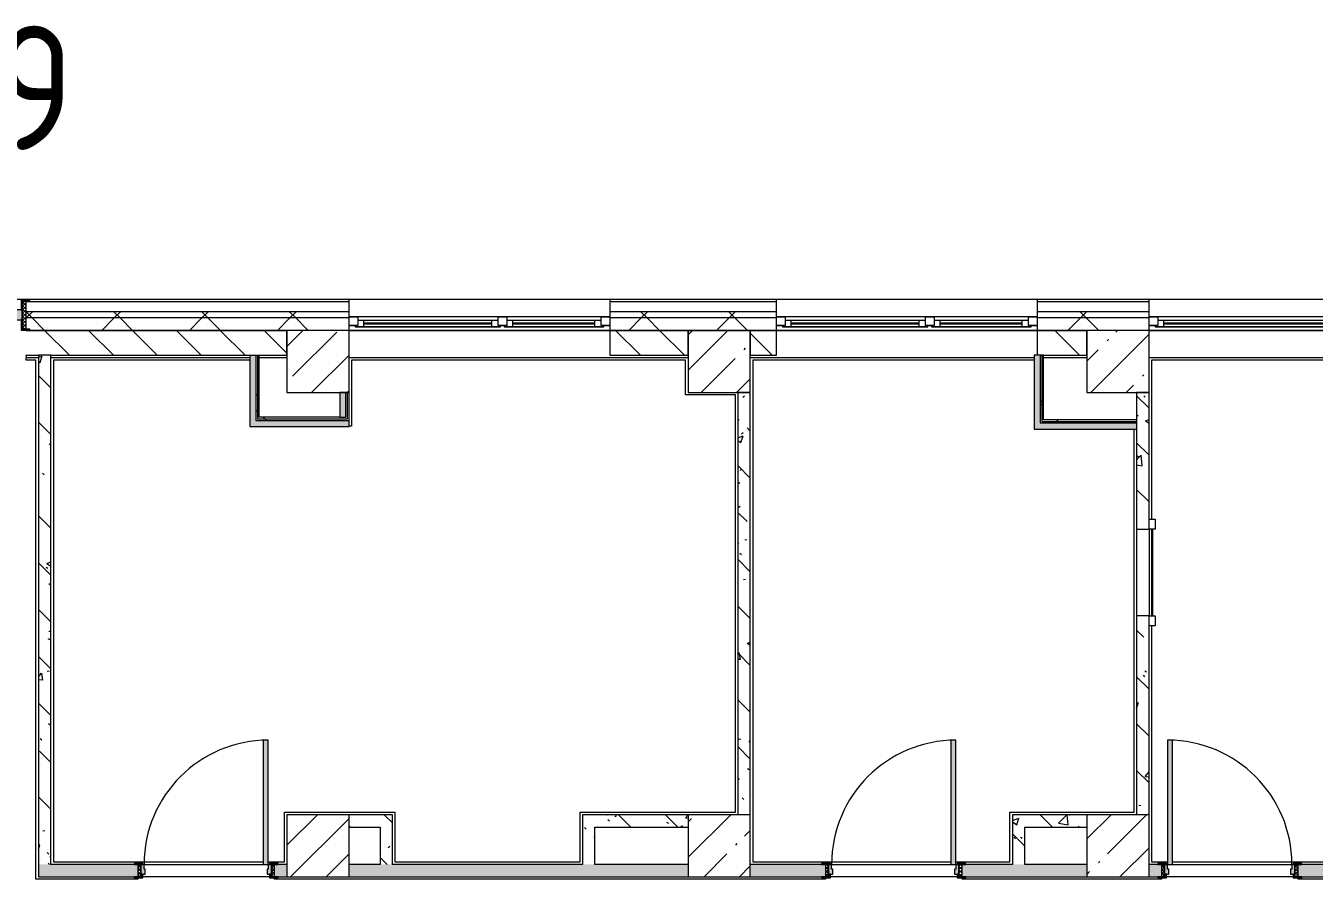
# Model space of a CAD drawing. Header units: millimetres. Extents: x 3991 to 282775, y -8553 to 29560.
# Drawn here: x 217023 to 227395, y 22680 to 29553 of the extents above; entities that cross this region are included whole.
import ezdxf

# ---------------------------------------------------------------- set-up
doc = ezdxf.new("R2010")
doc.units = ezdxf.units.MM
for name, color, linetype, lineweight, true_color in [('A-DOOR-3', 7, 'Continuous', 5, 0xaaaaaa), ('A-DOOR-4', 7, 'Continuous', 5, 0xe2e2e2), ('A-DOOR-FRAM-2', 7, 'Continuous', 5, 0xe2e2e2), ('A-DOOR-FRAM-3', 7, 'Continuous', 5, 0xaaaaaa), ('A-FLOR-1', 7, 'Continuous', 5, 0xaaaaaa), ('G-ANNO-TEXT-1', 7, 'Continuous', 9, 0x3c3c3c), ('I-WALL-1', 7, 'Continuous', 5, 0xe7e7e7), ('I-WALL-2', 7, 'Continuous', 9, 0xe7e7e7), ('I-WALL-4', 7, 'Continuous', 5, 0x787878)]:
    doc.layers.add(name, color=color, linetype=linetype, lineweight=lineweight, true_color=true_color)
for name, color, linetype, lineweight in [('A-GLAZ-2', 7, 'Continuous', 5), ('A-WALL', 7, 'Continuous', 9), ('A-WALL-4', 7, 'Continuous', 5), ('I-WALL-3', 7, 'Continuous', 5), ('S-COLS', 7, 'Continuous', 5)]:
    doc.layers.add(name, color=color, linetype=linetype, lineweight=lineweight)
doc.styles.add('GOST Common_4', font='GOST_Common.ttf', dxfattribs={"width": 0.9, "height": 1000})
pattern_1 = [(45, (148815.1, 0), (-285.1231, 285.1231), []), (45, (149100.2, 0), (-285.1231, 285.1231), [504.031, -100.806, 16.764, -84.042])]
pattern_2 = [(135, (148815.1, 0), (-377.1708, -377.1708), [533.4, -88.9, 17.78, -88.9]), (135, (148815.1, 376.94), (-377.1708, -377.1708), []), (50, (148815.1, 0), (637.6445, -55.7866), [66.675, -733.425]), (355, (148815.1, 0), (-123.3494, 668.699), [53.34, -586.74]), (100.451, (148868.2, -4.65), (514.299, 612.908), [56.665, -623.315]), (46.184, (148815.1, 177.8), (948.7764, -147.15), [100.012, -1100.137]), (96.636, (148894.15, 165.5), (830.909, 865.997), [84.998, -934.973]), (351.184, (148815.1, 177.8), (830.918, 865.988), [80.01, -880.11]), (21, (148904, 133.35), (530.6506, -357.9283), [66.675, -733.425]), (326, (148904, 133.35), (216.308, 644.6585), [53.34, -586.74]), (71.451, (148948.2, 103.5), (746.9596, 286.7243), [56.665, -623.315]), (37.5, (148815.09, 0), (10.81053, 295.9426), [16.764, -562.864, 16.764, -578.866, -588.962]), (37.5, (148815.09, 0), (10.81053, 295.9426), [-1175.258, 16.764, -572.198]), (7.5, (148815.1, 0), (233.8692, 350.6318), [16.764, -322.834, 16.764, -549.529, -224.472]), (7.5, (148815.1, 0), (233.8692, 350.6318), [-905.891, 16.764, -207.708]), (327.5, (148616.84, 0), (474.5678, -20.0513), [16.764, -205.486, 16.764, -676.656, -920.115]), (327.5, (148616.84, 0), (474.5678, -20.0513), [-915.67, 16.764, -903.351]), (317.5, (148527.94, 0), (518.4522, 88.9934), [16.764, -272.161, 16.764, -443.738, -653.415]), (317.5, (148527.94, 0), (518.4522, 88.9934), [-749.427, 16.764, -636.651])]
pattern_3 = [(135, (1751.41, 114.685), (-14.14214, -14.14214), []), (225, (1751.41, 114.685), (14.14214, -14.14214), [])]
pattern_4 = [(45, (-371.384, 114.685), (-14.1421, 14.1421), []), (135, (-371.384, 114.685), (-14.1421, -14.1421), [])]
pattern_5 = [(45, (148815.1, 0), (-353.5534, 353.5534), []), (135, (148815.1, 0), (-353.5534, -353.5534), [])]
pattern_6 = [(45, (148815.1, 0), (-530.33, 530.33), []), (135, (148815.1, 0), (-530.33, -530.33), [])]

# ---------------------------------------------------------------- blocks, each defined once
blk = doc.blocks.new('110_Дверь_СКБ_1Ст_Внутренняя1 - Д-11п 1100x2100h_кладовые _все__ коридор _между помещениями блока столовой__ моечные _все_ 2-32102277-Общий план 1 этажа с размещением фрагментов 1_1-1_9')
at = {"layer": 'A-DOOR-3'}
h = blk.add_hatch(dxfattribs=at)
h.set_pattern_fill('FP_51', color=256, style=0, pattern_type=2)
h.set_pattern_definition(pattern_3)
h.paths.add_polyline_path([(537.5, -50), (562.5, -50), (562.5, 50), (537.5, 50), (537.5, -0.1)])
at = {"layer": 'A-DOOR-4'}
h = blk.add_hatch(color=256, dxfattribs=at)
h.paths.add_polyline_path([(-477.5, -30), (-477.5, 10), (-487.5, 10), (-487.5, 50), (-512.5, 50), (-512.5, -30), (-487.5, -30)])
h.paths.add_polyline_path([(512.5, -30), (537.5, -30), (537.5, 50), (512.5, 50), (512.5, 10), (502.5, 10), (502.5, -30)])
at = {"layer": 'A-DOOR-FRAM-2'}
for points in [[(-487.5, 50), (-447.5, 50), (-447.5, 1050), (-487.5, 1050), (-487.5, 70)], [(-537.5, 50), (-497.5, 50), (-497.5, 58), (-567.5, 58), (-567.5, 50)], [(592.5, 50), (592.5, 58), (522.5, 58), (522.5, 50), (562.5, 50)], [(-567.5, -58), (-497.5, -58), (-497.5, -50), (-567.5, -50)], [(-512.5, -50), (-497.5, -50), (-497.5, -30), (-512.5, -30)], [(522.5, -50), (537.5, -50), (537.5, -30), (522.5, -30)], [(592.5, -58), (592.5, -50), (522.5, -50), (522.5, -58), (562.5, -58)]]:
    blk.add_hatch(color=256, dxfattribs=at).paths.add_polyline_path(points)
at = {"layer": 'A-DOOR-FRAM-3'}
h = blk.add_hatch(dxfattribs=at)
h.set_pattern_fill('FP_56', color=256, style=0, pattern_type=2)
h.set_pattern_definition(pattern_4)
h.paths.add_polyline_path([(-537.5, -50), (-512.5, -50), (-512.5, 50), (-537.5, 50), (-537.5, -0.1)])
at = {"layer": 'A-DOOR-3'}
for p, q in [((-487.5, 1050), (-487.5, 50)), ((-447.5, 1050), (-487.5, 1050)), ((-447.5, 50), (-447.5, 1050)), ((-487.5, 50), (-447.5, 50))]:
    blk.add_line(p, q, dxfattribs=at)
blk.add_arc((-487.5, 50), 1000, 360, 90, dxfattribs=at)
at = {"layer": 'A-DOOR-FRAM-3'}
for p, q in [((-497.5, 58), (-567.5, 58)), ((-567.5, 58), (-567.5, 50)), ((-567.5, 50), (-497.5, 50)), ((-512.5, 50), (-537.5, 50)), ((-537.5, 50), (-537.5, -50)), ((-487.5, 50), (-512.5, 50)), ((-512.5, 50), (-512.5, -30)), ((-512.5, -50), (-512.5, 50)), ((-497.5, 50), (-512.5, 50)), ((-512.5, 50), (-512.5, 49)), ((-512.5, 49), (-497.5, 49)), ((-497.5, 50), (-497.5, 58)), ((-497.5, 49), (-497.5, 50)), ((-487.5, 10), (-487.5, 50)), ((-477.5, 10), (-487.5, 10)), ((-477.5, -30), (-477.5, 10)), ((512.5, 10), (502.5, 10)), ((502.5, 10), (502.5, -30)), ((512.5, 50), (512.5, 10)), ((537.5, 50), (512.5, 50)), ((592.5, 58), (522.5, 58)), ((522.5, 58), (522.5, 50)), ((537.5, 50), (522.5, 50)), ((522.5, 50), (522.5, 49)), ((522.5, 50), (592.5, 50)), ((522.5, 49), (537.5, 49)), ((537.5, -30), (537.5, 50)), ((562.5, 50), (537.5, 50)), ((537.5, 50), (537.5, -50)), ((537.5, 49), (537.5, 50)), ((562.5, -50), (562.5, 50)), ((592.5, 50), (592.5, 58)), ((-497.5, -50), (-567.5, -50)), ((-567.5, -50), (-567.5, -58)), ((-567.5, -58), (-497.5, -58)), ((-537.5, -50), (-512.5, -50)), ((-512.5, -30), (-477.5, -30)), ((-497.5, -30), (-512.5, -30)), ((-512.5, -30), (-512.5, -50)), ((-512.5, -50), (-497.5, -50)), ((-497.5, -50), (-497.5, -30)), ((-497.5, -58), (-497.5, -50)), ((502.5, -30), (537.5, -30)), ((537.5, -30), (522.5, -30)), ((522.5, -30), (522.5, -50)), ((522.5, -50), (537.5, -50)), ((592.5, -50), (522.5, -50)), ((522.5, -50), (522.5, -58)), ((522.5, -58), (592.5, -58)), ((537.5, -50), (537.5, -30)), ((537.5, -50), (562.5, -50)), ((592.5, -58), (592.5, -50))]:
    blk.add_line(p, q, dxfattribs=at)
blk = doc.blocks.new('110_Дверь_СКБ_1Ст_Внутренняя1 - Д-11 1100x2100h_кладовые _все__ коридор _между помещениями блока столовой__ моечные _все_-32089444-Общий план 1 этажа с размещением фрагментов 1_1-1_9')
at = {"layer": 'A-DOOR-3'}
h = blk.add_hatch(dxfattribs=at)
h.set_pattern_fill('FP_51', color=256, style=0, pattern_type=2)
h.set_pattern_definition(pattern_3)
h.paths.add_polyline_path([(562.5, -50), (562.5, 50), (537.5, 50), (537.5, -50)])
at = {"layer": 'A-DOOR-4'}
h = blk.add_hatch(color=256, dxfattribs=at)
h.paths.add_polyline_path([(502.5, -30), (537.5, -30), (537.5, 50), (512.5, 50), (512.5, 10), (502.5, 10), (502.5, -0.1)])
h.paths.add_polyline_path([(-487.5, -30), (-477.5, -30), (-477.5, 10), (-487.5, 10), (-487.5, 50), (-512.5, 50), (-512.5, -30)])
at = {"layer": 'A-DOOR-FRAM-2'}
for points in [[(512.5, 50), (512.5, 1050), (472.5, 1050), (472.5, 50)], [(-537.5, 50), (-497.5, 50), (-497.5, 58), (-567.5, 58), (-567.5, 50)], [(592.5, 50), (592.5, 58), (522.5, 58), (522.5, 50), (562.5, 50)], [(-537.5, -58), (-497.5, -58), (-497.5, -50), (-567.5, -50), (-567.5, -58)], [(-512.5, -50), (-497.5, -50), (-497.5, -30), (-512.5, -30)], [(522.5, -50), (537.5, -50), (537.5, -30), (522.5, -30)], [(562.5, -58), (592.5, -58), (592.5, -50), (522.5, -50), (522.5, -58), (537.5, -58)]]:
    blk.add_hatch(color=256, dxfattribs=at).paths.add_polyline_path(points)
at = {"layer": 'A-DOOR-FRAM-3'}
h = blk.add_hatch(dxfattribs=at)
h.set_pattern_fill('FP_56', color=256, style=0, pattern_type=2)
h.set_pattern_definition(pattern_4)
h.paths.add_polyline_path([(-512.5, -50), (-512.5, 50), (-537.5, 50), (-537.5, -50)])
at = {"layer": 'A-DOOR-3'}
for p, q in [((512.5, 1050), (472.5, 1050)), ((472.5, 1050), (472.5, 50)), ((512.5, 50), (512.5, 1050)), ((472.5, 50), (512.5, 50))]:
    blk.add_line(p, q, dxfattribs=at)
blk.add_arc((512.5, 50), 1000, 90, 180, dxfattribs=at)
at = {"layer": 'A-DOOR-FRAM-3'}
for p, q in [((-497.5, 58), (-567.5, 58)), ((-567.5, 58), (-567.5, 50)), ((-567.5, 50), (-497.5, 50)), ((-512.5, 50), (-537.5, 50)), ((-537.5, 50), (-537.5, -50)), ((-487.5, 50), (-512.5, 50)), ((-512.5, 50), (-512.5, -30)), ((-512.5, -50), (-512.5, 50)), ((-497.5, 50), (-512.5, 50)), ((-512.5, 50), (-512.5, 49)), ((-512.5, 49), (-497.5, 49)), ((-497.5, 50), (-497.5, 58)), ((-497.5, 49), (-497.5, 50)), ((-487.5, 10), (-487.5, 50)), ((-477.5, 10), (-487.5, 10)), ((-477.5, -30), (-477.5, 10)), ((512.5, 10), (502.5, 10)), ((502.5, 10), (502.5, -30)), ((512.5, 50), (512.5, 10)), ((537.5, 50), (512.5, 50)), ((592.5, 58), (522.5, 58)), ((522.5, 58), (522.5, 50)), ((537.5, 50), (522.5, 50)), ((522.5, 50), (522.5, 49)), ((522.5, 50), (592.5, 50)), ((522.5, 49), (537.5, 49)), ((537.5, -30), (537.5, 50)), ((562.5, 50), (537.5, 50)), ((537.5, 50), (537.5, -50)), ((537.5, 49), (537.5, 50)), ((562.5, -50), (562.5, 50)), ((592.5, 50), (592.5, 58)), ((-497.5, -50), (-567.5, -50)), ((-567.5, -50), (-567.5, -58)), ((-567.5, -58), (-497.5, -58)), ((-537.5, -50), (-512.5, -50)), ((-512.5, -30), (-477.5, -30)), ((-497.5, -30), (-512.5, -30)), ((-512.5, -30), (-512.5, -50)), ((-512.5, -50), (-497.5, -50)), ((-497.5, -50), (-497.5, -30)), ((-497.5, -58), (-497.5, -50)), ((502.5, -30), (537.5, -30)), ((537.5, -30), (522.5, -30)), ((522.5, -30), (522.5, -50)), ((522.5, -50), (537.5, -50)), ((592.5, -50), (522.5, -50)), ((522.5, -50), (522.5, -58)), ((522.5, -58), (592.5, -58)), ((537.5, -50), (537.5, -30)), ((537.5, -50), (562.5, -50)), ((592.5, -58), (592.5, -50))]:
    blk.add_line(p, q, dxfattribs=at)
blk = doc.blocks.new('BSC_Колонна _Прямоугольная - 500х500-V139-Общий план 1 этажа с размещением фрагментов 1_1-1_9')
at = {"layer": 'S-COLS'}
h = blk.add_hatch(dxfattribs=at)
h.set_pattern_fill('FP_105', color=256, style=0, pattern_type=2)
h.set_pattern_definition([(45, (-77000, -22950), (-285.1231, 285.1231), []), (45, (-76714.88, -22950), (-285.1231, 285.1231), [504.031, -100.806, 16.764, -84.042])])
h.paths.add_polyline_path([(250, -250), (250, 250), (-250, 250), (-250, -250)])
for p, q in [((250, 250), (-250, 250)), ((-250, 250), (-250, -250)), ((250, -250), (250, 250)), ((-250, -250), (250, -250))]:
    blk.add_line(p, q, dxfattribs=at)
blk = doc.blocks.new('BSC_Колонна _Прямоугольная - 500х500-V140-Общий план 1 этажа с размещением фрагментов 1_1-1_9')
at = {"layer": 'S-COLS'}
h = blk.add_hatch(dxfattribs=at)
h.set_pattern_fill('FP_106', color=256, style=0, pattern_type=2)
h.set_pattern_definition([(45, (-73790, -22950), (-285.1231, 285.1231), []), (45, (-73504.88, -22950), (-285.1231, 285.1231), [504.031, -100.806, 16.764, -84.042])])
h.paths.add_polyline_path([(250, -250), (250, 250), (-250, 250), (-250, -250)])
for p, q in [((250, 250), (-250, 250)), ((-250, 250), (-250, -250)), ((250, -250), (250, 250)), ((-250, -250), (250, -250))]:
    blk.add_line(p, q, dxfattribs=at)
blk = doc.blocks.new('BSC_Колонна _Прямоугольная - 500х500-V141-Общий план 1 этажа с размещением фрагментов 1_1-1_9')
at = {"layer": 'S-COLS'}
h = blk.add_hatch(dxfattribs=at)
h.set_pattern_fill('FP_107', color=256, style=0, pattern_type=2)
h.set_pattern_definition([(45, (-70560, -22950), (-285.1231, 285.1231), []), (45, (-70274.88, -22950), (-285.1231, 285.1231), [504.031, -100.806, 16.764, -84.042])])
h.paths.add_polyline_path([(-250, -250), (250, -250), (250, 250), (-250, 250), (-250, -246)])
for p, q in [((250, 250), (-250, 250)), ((-250, 250), (-250, -250)), ((250, -250), (250, 250)), ((-250, -250), (250, -250))]:
    blk.add_line(p, q, dxfattribs=at)
blk = doc.blocks.new('120_Окно_СКБ_2Ст - 120_Окно_СКБ_2Ст 2100х2400 _мал створка справа_-19092174-Общий план 1 этажа с размещением фрагментов 1_1-1_9')
at = {"layer": 'A-GLAZ-2'}
for p, q in [((-1050, -75), (-1050, -5)), ((-1050, -5), (-980, -5)), ((1050, -5), (-1050, -5)), ((-980, -75), (-1050, -75)), ((-1050, -75), (-1000, -75)), ((-980, -75), (-1000, -75)), ((-1000, -75), (-1000, -85)), ((-1000, -85), (170, -85)), ((170, -85), (-1000, -85)), ((-980, -5), (-980, -75)), ((150, -35), (-980, -35)), ((-980, -35), (-980, -75)), ((-930, -85), (-930, -35)), ((-930, -55), (100, -55)), ((100, -65), (-930, -65)), ((100, -85), (100, -35)), ((150, -75), (150, -5)), ((150, -5), (220, -5)), ((150, -75), (150, -35)), ((220, -75), (150, -75)), ((170, -75), (150, -75)), ((170, -75), (200, -75)), ((170, -85), (170, -75)), ((220, -75), (200, -75)), ((200, -75), (200, -85)), ((200, -85), (1000, -85)), ((1000, -85), (200, -85)), ((220, -5), (220, -75)), ((980, -35), (220, -35)), ((220, -35), (220, -75)), ((270, -85), (270, -35)), ((270, -55), (930, -55)), ((930, -65), (270, -65)), ((930, -85), (930, -35)), ((980, -75), (980, -5)), ((980, -5), (1050, -5)), ((980, -75), (980, -35)), ((1050, -75), (980, -75)), ((1000, -75), (980, -75)), ((1000, -75), (1050, -75)), ((1000, -85), (1000, -75)), ((1050, -5), (1050, -75))]:
    blk.add_line(p, q, dxfattribs=at)
blk = doc.blocks.new('120_Окно_СКБ_2Ст - 120_Окно_СКБ_2Ст 3100х2500 _мал_створка слева_ 2-19089248-Общий план 1 этажа с размещением фрагментов 1_1-1_9')
at = {"layer": 'A-GLAZ-2'}
for p, q in [((-1550, -75), (-1550, -5)), ((-1550, -5), (-1480, -5)), ((1550, -5), (-1550, -5)), ((-1480, -75), (-1550, -75)), ((-1550, -75), (-1500, -75)), ((-1480, -75), (-1500, -75)), ((-1500, -75), (-1500, -85)), ((-1500, -85), (670, -85)), ((670, -85), (-1500, -85)), ((-1480, -5), (-1480, -75)), ((650, -35), (-1480, -35)), ((-1480, -35), (-1480, -75)), ((-1430, -85), (-1430, -35)), ((-1430, -55), (600, -55)), ((600, -65), (-1430, -65)), ((600, -85), (600, -35)), ((650, -75), (650, -5)), ((650, -5), (720, -5)), ((650, -75), (650, -35)), ((720, -75), (650, -75)), ((670, -75), (650, -75)), ((670, -75), (700, -75)), ((670, -85), (670, -75)), ((720, -75), (700, -75)), ((700, -75), (700, -85)), ((700, -85), (1500, -85)), ((1500, -85), (700, -85)), ((720, -5), (720, -75)), ((1480, -35), (720, -35)), ((720, -35), (720, -75)), ((770, -85), (770, -35)), ((770, -55), (1430, -55)), ((1430, -65), (770, -65)), ((1430, -85), (1430, -35)), ((1480, -75), (1480, -5)), ((1480, -5), (1550, -5)), ((1480, -75), (1480, -35)), ((1550, -75), (1480, -75)), ((1500, -75), (1480, -75)), ((1500, -75), (1550, -75)), ((1500, -85), (1500, -75)), ((1550, -5), (1550, -75))]:
    blk.add_line(p, q, dxfattribs=at)
blk = doc.blocks.new('110_Дверь_СКБ_1Ст_Наружная - ДН-2д_л__ Дверь из подвала ЛК _900 мм в свету_ 3300-22851703-Общий план 1 этажа с размещением фрагментов 1_1-1_9')
at = {"layer": 'A-DOOR-3'}
h = blk.add_hatch(dxfattribs=at)
h.set_pattern_fill('FP_171', color=256, style=0, pattern_type=2)
h.set_pattern_definition([(135, (1756.41, 199.685), (-14.14214, -14.14214), []), (225, (1756.41, 199.685), (14.14214, -14.14214), [])])
h.paths.add_polyline_path([(559.5, -105), (569.5, -105), (569.5, 125), (539.5, 121.6), (539.5, -105)])
at = {"layer": 'A-DOOR-4'}
h = blk.add_hatch(color=256, dxfattribs=at)
h.paths.add_polyline_path([(539.5, 50), (539.5, 125), (601.5, 125), (601.5, 133), (531.5, 133), (531.5, 50)])
h.paths.add_polyline_path([(-500.5, 50), (-492.5, 50), (-492.5, 133), (-562.5, 133), (-562.5, 125), (-500.5, 125), (-500.5, 65)])
h = blk.add_hatch(color=256, dxfattribs=at)
h.paths.add_polyline_path([(539.5, -30), (539.5, 50), (489.5, 50), (489.5, 10), (479.5, 10), (479.5, -30), (489.5, -30)])
h.paths.add_polyline_path([(-440.5, -30), (-440.5, 10), (-450.5, 10), (-450.5, 50), (-500.5, 50), (-500.5, -30), (-450.5, -30)])
h = blk.add_hatch(color=256, dxfattribs=at)
h.paths.add_polyline_path([(540.4, -113), (601.5, -113), (601.5, -105), (539.5, -105), (539.5, -30), (531.5, -30), (531.5, -113), (539.5, -113)])
h.paths.add_polyline_path([(-501.4, -113), (-492.5, -113), (-492.5, -30), (-500.5, -30), (-500.5, -105), (-562.5, -105), (-562.5, -113), (-529.5, -113)])
at = {"layer": 'A-DOOR-FRAM-2'}
blk.add_hatch(color=256, dxfattribs=at).paths.add_polyline_path([(489.5, 50), (489.5, 990), (449.5, 990), (449.5, 50)])
at = {"layer": 'A-DOOR-FRAM-3'}
h = blk.add_hatch(dxfattribs=at)
h.set_pattern_fill('FP_172', color=256, style=0, pattern_type=2)
h.set_pattern_definition([(45, (-366.384, 199.685), (-14.1421, 14.1421), []), (135, (-366.384, 199.685), (-14.1421, -14.1421), [])])
h.paths.add_polyline_path([(-530.5, -105), (-500.5, -105), (-500.5, 125), (-530.5, 125), (-530.5, -50.9)])
at = {"layer": 'A-DOOR-3'}
for p, q in [((489.5, 990), (449.5, 990)), ((449.5, 990), (449.5, 50)), ((489.5, 50), (489.5, 990)), ((-492.5, 133), (-562.5, 133)), ((-562.5, 133), (-562.5, 125)), ((-562.5, 125), (-500.5, 125)), ((-500.5, 125), (-500.5, 50)), ((-492.5, 50), (-492.5, 133)), ((601.5, 133), (531.5, 133)), ((531.5, 133), (531.5, 50)), ((539.5, 50), (539.5, 125)), ((539.5, 125), (601.5, 125)), ((601.5, 125), (601.5, 133)), ((-500.5, 50), (-492.5, 50)), ((449.5, 50), (489.5, 50)), ((531.5, 50), (539.5, 50)), ((-492.5, -30), (-500.5, -30)), ((-500.5, -30), (-500.5, -105)), ((-492.5, -113), (-492.5, -30)), ((539.5, -30), (531.5, -30)), ((531.5, -30), (531.5, -113)), ((539.5, -105), (539.5, -30)), ((-562.5, -105), (-562.5, -113)), ((-500.5, -105), (-562.5, -105)), ((-562.5, -113), (-492.5, -113)), ((531.5, -113), (601.5, -113)), ((601.5, -105), (539.5, -105)), ((601.5, -113), (601.5, -105))]:
    blk.add_line(p, q, dxfattribs=at)
blk.add_arc((489.5, 50), 940, 90, 180, dxfattribs=at)
at = {"layer": 'A-DOOR-FRAM-3'}
for p, q in [((-500.5, 125), (-530.5, 125)), ((-530.5, 125), (-530.5, -105)), ((-500.5, -105), (-500.5, 125)), ((569.5, 125), (539.5, 125)), ((539.5, 125), (539.5, -105)), ((569.5, -105), (569.5, 125)), ((-450.5, 50), (-500.5, 50)), ((-500.5, 50), (-500.5, -30)), ((-450.5, 10), (-450.5, 50)), ((-440.5, 10), (-450.5, 10)), ((-440.5, -30), (-440.5, 10)), ((489.5, 10), (479.5, 10)), ((479.5, 10), (479.5, -30)), ((489.5, 50), (489.5, 10)), ((539.5, 50), (489.5, 50)), ((539.5, -30), (539.5, 50)), ((-500.5, -30), (-440.5, -30)), ((479.5, -30), (539.5, -30)), ((-530.5, -105), (-500.5, -105)), ((539.5, -105), (569.5, -105))]:
    blk.add_line(p, q, dxfattribs=at)
blk = doc.blocks.new('Штора противопожарная_Рен - ШТ_700х700-V227-Общий план 1 этажа с размещением фрагментов 1_1-1_9')
at = {"layer": 'A-DOOR-3'}
for p, q in [((-430, 100), (-350, 100)), ((-430, 50), (-430, 100)), ((-350, 50), (-430, 50)), ((-350, 100), (-350, 50)), ((-350, 78), (350, 78)), ((-350, 73), (-350, 78)), ((350, 73), (-350, 73)), ((350, 100), (430, 100)), ((350, 50), (350, 100)), ((350, 78), (350, 73)), ((430, 50), (350, 50)), ((430, 100), (430, 50))]:
    blk.add_line(p, q, dxfattribs=at)

msp = doc.modelspace()

# ---------------------------------------------------------------- hatches: boundary and pattern name
at = {"layer": 'A-WALL-4'}
h = msp.add_hatch(dxfattribs=at)
h.set_pattern_fill('FP_73', color=256, style=0, pattern_type=2)
h.set_pattern_definition(pattern_5)
h.paths.add_polyline_path([(230831.4, 27200), (233785.1, 27200), (233785.1, 27250), (229165.1, 27250), (229165.1, 27200), (229893.3, 27200)])
h.paths.add_polyline_path([(225565.1, 27200), (226065.1, 27200), (226065.1, 27250), (225165.1, 27250), (225165.1, 27200)])
h.paths.add_polyline_path([(222355.1, 27200), (223065.1, 27200), (223065.1, 27250), (221725.1, 27250), (221725.1, 27200)])
h.paths.add_polyline_path([(219125.1, 27200), (219625.1, 27200), (219625.1, 27250), (217025.1, 27250), (217025.1, 27200), (219103.6, 27200)])
h.paths.add_polyline_path([(215925.1, 27200), (215925.1, 27250), (214975.1, 27250), (214975.1, 27200), (215575.1, 27200)])
h.paths.add_polyline_path([(208820.1, 27200), (209875.1, 27200), (209875.1, 27250), (208820.1, 27250), (208820.1, 27210)])
h.paths.add_polyline_path([(205675.1, 27200), (206520.1, 27200), (206520.1, 27250), (205675.1, 27250), (205675.1, 27206.1)])
h.paths.add_polyline_path([(199675.1, 27200), (200575.1, 27200), (200575.1, 27250), (199675.1, 27250), (199675.1, 27210)])
h.paths.add_polyline_path([(203466.6, 27200), (203575.1, 27200), (203575.1, 27250), (202675.1, 27250), (202675.1, 27200), (202975.1, 27200)])
h.paths.add_polyline_path([(196625.3, 27200), (197575.1, 27200), (197575.1, 27250), (196475.1, 27250), (196475.1, 27200)])
h.paths.add_polyline_path([(191738.8, 27200), (193375.1, 27200), (193375.1, 27250), (190975.1, 27250), (190975.1, 27200), (191595.1, 27200)])
h = msp.add_hatch(dxfattribs=at)
h.set_pattern_fill('FP_73', color=256, style=0, pattern_type=2)
h.set_pattern_definition(pattern_5)
h.paths.add_polyline_path([(233785.1, 27100), (233780.5, 27200), (229165.1, 27198.1), (229165.1, 27100), (233763.3, 27100)])
h.paths.add_polyline_path([(217057.1, 27100), (219625.1, 27100), (219625.1, 27200), (217025.1, 27200), (217025.1, 27110), (217057.1, 27110), (217057.1, 27102), (217025.1, 27100)])
h.paths.add_polyline_path([(191595.1, 27100), (193375.1, 27100), (193375.1, 27200), (190975.1, 27200), (190975.1, 27100), (191575.1, 27100)])
h.paths.add_polyline_path([(196475.1, 27100), (197575.1, 27100), (197575.1, 27200), (196475.1, 27200), (196475.1, 27139.7)])
h.paths.add_polyline_path([(199675.1, 27100), (200575.1, 27100), (200575.1, 27200), (199675.1, 27200), (199675.1, 27140)])
h.paths.add_polyline_path([(202675.1, 27100), (203575.1, 27100), (203575.1, 27200), (202675.1, 27200), (202675.1, 27140)])
h.paths.add_polyline_path([(205675.1, 27100), (206520.1, 27100), (206520.1, 27200), (205675.1, 27200), (205675.1, 27140)])
h.paths.add_polyline_path([(226065.1, 27100), (226065.1, 27200), (225165.1, 27200), (225165.1, 27100), (225944.8, 27100)])
h.paths.add_polyline_path([(208820.1, 27100), (209875.1, 27100), (209875.1, 27200), (208820.1, 27200), (208820.1, 27140)])
h.paths.add_polyline_path([(223065.1, 27100), (223065.1, 27200), (221725.1, 27200), (221725.1, 27100), (223012.9, 27100)])
h.paths.add_polyline_path([(214975.1, 27100), (215893.1, 27102), (215893.1, 27110), (215925.1, 27110), (215925.1, 27200), (214975.1, 27200), (214975.1, 27140)])
h = msp.add_hatch(dxfattribs=at)
h.set_pattern_fill('FP_58', color=256, style=0, pattern_type=2)
h.set_pattern_definition([(135, (148815.1, 0), (-176.7767, -176.7767), [])])
h.paths.add_polyline_path([(208820.1, 26900), (208975.1, 26900), (208975.1, 27100), (208820.1, 27100), (208820.1, 26936.5)])
h.paths.add_polyline_path([(191595.1, 26900), (193375.1, 26900), (193375.1, 27100), (191575.1, 27100), (191575.1, 26900)])
h.paths.add_polyline_path([(229465.1, 26900), (229465.1, 27100), (229165.1, 27100), (229165.1, 26900)])
h.paths.add_polyline_path([(196625.3, 26900), (196975.1, 26900), (196975.1, 27100), (196475.1, 27100), (196475.1, 26900)])
h.paths.add_polyline_path([(199675.1, 26900), (200575.1, 26900), (200575.1, 27100), (199675.1, 27100), (199675.1, 26925)])
h.paths.add_polyline_path([(225565.1, 26900), (225565.1, 27100), (225165.1, 27100), (225165.1, 26900), (225243.3, 26900)])
h.paths.add_polyline_path([(223065.1, 26900), (223065.1, 27100), (222855.1, 27100), (222855.1, 26900), (223012.9, 26900)])
h.paths.add_polyline_path([(202675.1, 26900), (202975.1, 26900), (202975.1, 27100), (202675.1, 27100), (202675.1, 26969.4)])
h.paths.add_polyline_path([(205675.1, 26900), (206520.1, 26900), (206520.1, 27100), (205675.1, 27100), (205675.1, 26964.6)])
h.paths.add_polyline_path([(221725.1, 26900), (222355.1, 26900), (222355.1, 27100), (221725.1, 27100), (221725.1, 26985.6)])
h.paths.add_polyline_path([(219125.1, 26900), (219125.1, 27100), (217021.1, 27100), (217025.1, 26900), (219103.6, 26900)])
h.paths.add_polyline_path([(209575.1, 26900), (209875.1, 26900), (209875.1, 27100), (209575.1, 27100), (209575.1, 26953.9)])
h.paths.add_polyline_path([(215875.1, 26900), (215875.1, 27100), (215575.1, 27100), (215575.1, 26900)])
at = {"layer": 'I-WALL-1'}
msp.add_hatch(color=256, dxfattribs=at).paths.add_polyline_path([(219600.1, 26400), (219600.1, 26600), (219550.1, 26600), (219550.1, 26400)])
at = {"layer": 'I-WALL-2'}
for points in [[(218830.7, 26375), (218875.7, 26375), (218875.7, 26900), (218825.7, 26900), (218825.7, 26375)], [(225145.1, 26355), (225190.1, 26355), (225190.1, 26900), (225140.1, 26900), (225140.1, 26355)], [(219103.6, 26325), (219625.1, 26330), (219625.1, 26375), (218825.7, 26375), (218831.1, 26325), (218845.7, 26325)], [(225140.1, 26305), (225965.1, 26310), (225965.1, 26355), (225140.1, 26355), (225140.1, 26311.2)]]:
    msp.add_hatch(color=256, dxfattribs=at).paths.add_polyline_path(points)
at = {"layer": 'I-WALL-3'}
h = msp.add_hatch(dxfattribs=at)
h.set_pattern_fill('FP_192', color=256, style=0, pattern_type=2)
h.set_pattern_definition(pattern_6)
h.paths.add_polyline_path([(218875.7, 26387.5), (218888.2, 26390.6), (218888.2, 26900), (218875.7, 26900), (218875.7, 26400)])
h = msp.add_hatch(dxfattribs=at)
h.set_pattern_fill('FP_192', color=256, style=0, pattern_type=2)
h.set_pattern_definition(pattern_6)
h.paths.add_polyline_path([(218888.2, 26400), (218900.7, 26400), (218900.7, 26900), (218888.2, 26900), (218888.2, 26532.4)])
h = msp.add_hatch(dxfattribs=at)
h.set_pattern_fill('FP_192', color=256, style=0, pattern_type=2)
h.set_pattern_definition(pattern_6)
h.paths.add_polyline_path([(225202.6, 26367.5), (225202.6, 26900), (225190.1, 26900), (225190.1, 26367.5)])
h = msp.add_hatch(dxfattribs=at)
h.set_pattern_fill('FP_192', color=256, style=0, pattern_type=2)
h.set_pattern_definition(pattern_6)
h.paths.add_polyline_path([(225202.6, 26380), (225215.1, 26380), (225215.1, 26900), (225202.6, 26900), (225202.6, 26380.2)])
h = msp.add_hatch(dxfattribs=at)
h.set_pattern_fill('FP_192', color=256, style=0, pattern_type=2)
h.set_pattern_definition(pattern_6)
h.paths.add_polyline_path([(219550.1, 26375), (219625.1, 26375), (219625.1, 26387.5), (218875.7, 26387.3), (218875.7, 26375), (219103.6, 26375)])
h = msp.add_hatch(dxfattribs=at)
h.set_pattern_fill('FP_192', color=256, style=0, pattern_type=2)
h.set_pattern_definition(pattern_6)
h.paths.add_polyline_path([(219600.1, 26387.5), (219612.6, 26387.5), (219612.6, 26400), (218888.2, 26400), (218888.2, 26387.5), (219550.1, 26387.5)])
h = msp.add_hatch(dxfattribs=at)
h.set_pattern_fill('FP_192', color=256, style=0, pattern_type=2)
h.set_pattern_definition(pattern_6)
h.paths.add_polyline_path([(225190.1, 26355), (225965.1, 26355), (225965.1, 26367.5), (225190.1, 26362.5)])
h = msp.add_hatch(dxfattribs=at)
h.set_pattern_fill('FP_192', color=256, style=0, pattern_type=2)
h.set_pattern_definition(pattern_6)
h.paths.add_polyline_path([(225965.1, 26367.5), (225965.1, 26380), (225202.6, 26380), (225202.6, 26367.5), (225944.8, 26367.5)])
at = {"layer": 'I-WALL-4'}
h = msp.add_hatch(dxfattribs=at)
h.set_pattern_fill('FP_86', color=256, style=0, pattern_type=2)
h.set_pattern_definition(pattern_2)
h.paths.add_polyline_path([(217225.1, 22800), (217225.1, 26900), (217125.1, 26900), (217125.1, 22800), (217149, 22800)])
h = msp.add_hatch(dxfattribs=at)
h.set_pattern_fill('FP_86', color=256, style=0, pattern_type=2)
h.set_pattern_definition(pattern_2)
h.paths.add_polyline_path([(222855.1, 23200), (222855.1, 26600), (222755.1, 26600), (222755.1, 23200)])
h = msp.add_hatch(dxfattribs=at)
h.set_pattern_fill('FP_86', color=256, style=0, pattern_type=2)
h.set_pattern_definition(pattern_2)
h.paths.add_polyline_path([(225965.1, 23200), (226065.1, 23200), (226065.1, 24800), (225965.1, 24800), (225965.1, 23220)])
h.paths.add_polyline_path([(225965.1, 25500), (226065.1, 25500), (226065.1, 26600), (225965.1, 26600), (225965.1, 25580)])
h = msp.add_hatch(dxfattribs=at)
h.set_pattern_fill('FP_86', color=256, style=0, pattern_type=2)
h.set_pattern_definition(pattern_2)
h.paths.add_polyline_path([(219875.1, 23100), (219975.1, 23100), (219975.1, 23200), (219625.1, 23200), (219625.1, 23100), (219645.1, 23100)])
h = msp.add_hatch(dxfattribs=at)
h.set_pattern_fill('FP_86', color=256, style=0, pattern_type=2)
h.set_pattern_definition(pattern_2)
h.paths.add_polyline_path([(221605.1, 23100), (222355.1, 23100), (222355.1, 23200), (221505.1, 23200), (221505.1, 23100)])
h = msp.add_hatch(dxfattribs=at)
h.set_pattern_fill('FP_86', color=256, style=0, pattern_type=2)
h.set_pattern_definition(pattern_2)
h.paths.add_polyline_path([(224965.1, 23100), (225565.1, 23100), (225565.1, 23200), (224965.1, 23200)])
h = msp.add_hatch(dxfattribs=at)
h.set_pattern_fill('FP_86', color=256, style=0, pattern_type=2)
h.set_pattern_definition(pattern_2)
h.paths.add_polyline_path([(219875.1, 22800), (219975.1, 22800), (219975.1, 23100), (219875.1, 23100), (219875.1, 22820)])
h = msp.add_hatch(dxfattribs=at)
h.set_pattern_fill('FP_86', color=256, style=0, pattern_type=2)
h.set_pattern_definition(pattern_2)
h.paths.add_polyline_path([(221505.1, 22800), (221605.1, 22800), (221605.1, 23100), (221505.1, 23100), (221505.1, 22820)])
h = msp.add_hatch(dxfattribs=at)
h.set_pattern_fill('FP_86', color=256, style=0, pattern_type=2)
h.set_pattern_definition(pattern_2)
h.paths.add_polyline_path([(225065.1, 22800), (225065.1, 23100), (224965.1, 23100), (224967.5, 22800)])
h = msp.add_hatch(dxfattribs=at)
h.set_pattern_fill('FP_86', color=256, style=0, pattern_type=2)
h.set_pattern_definition(pattern_2)
h.paths.add_polyline_path([(231145.1, 22700), (231245.1, 22700), (231245.1, 22800), (231045.1, 22798), (231045.1, 22790), (231015.1, 22790), (231015.1, 22710), (231045.1, 22710), (231045.1, 22702), (231125.1, 22700)])
h.paths.add_polyline_path([(229365.1, 22700), (229465.1, 22700), (229465.1, 22800), (227265.1, 22800), (227265.1, 22700), (228876.8, 22700)])
h.paths.add_polyline_path([(230044.3, 22700), (230035.1, 22702), (230035.1, 22710), (230065.1, 22710), (230065.1, 22790), (230035.1, 22790), (230035.1, 22798), (229965.1, 22796.4), (229965.1, 22700), (230035.1, 22700)])
h.paths.add_polyline_path([(224967.5, 22700), (225565.1, 22700), (225565.1, 22800), (224559.9, 22800), (224559.9, 22700), (224589.9, 22700)])
h.paths.add_polyline_path([(226065.1, 22700), (226165.1, 22700), (226165.1, 22800), (226065.1, 22800), (226065.1, 22709.1)])
h.paths.add_polyline_path([(219055.1, 22700), (219125.1, 22704), (219125.1, 22800), (219025.1, 22800), (219025.1, 22700)])
h.paths.add_polyline_path([(222855.1, 22700), (223459.9, 22700), (223459.9, 22800), (222855.1, 22800), (222855.1, 22730.9)])
h.paths.add_polyline_path([(219625.1, 22700), (222355.1, 22700), (222355.1, 22800), (219625.1, 22800), (219625.1, 22724.2)])
h.paths.add_polyline_path([(217895.1, 22700), (217925.1, 22700), (217925.1, 22800), (217125.1, 22800), (217125.1, 22700), (217149, 22700)])
at = {"layer": 'S-COLS'}
h = msp.add_hatch(dxfattribs=at)
h.set_pattern_fill('FP_57', color=256, style=0, pattern_type=2)
h.set_pattern_definition(pattern_1)
h.paths.add_polyline_path([(219125.1, 26600), (219625.1, 26600), (219625.1, 27100), (219125.1, 27100), (219125.1, 26860)])
h = msp.add_hatch(dxfattribs=at)
h.set_pattern_fill('FP_57', color=256, style=0, pattern_type=2)
h.set_pattern_definition(pattern_1)
h.paths.add_polyline_path([(222355.1, 26600), (222855.1, 26600), (222855.1, 27100), (222355.1, 27100), (222355.1, 26860)])
h = msp.add_hatch(dxfattribs=at)
h.set_pattern_fill('FP_57', color=256, style=0, pattern_type=2)
h.set_pattern_definition(pattern_1)
h.paths.add_polyline_path([(225944.8, 26600), (226065.1, 26600), (226065.1, 27100), (225565.1, 27100), (225565.1, 26600)])

# ---------------------------------------------------------------- linework, layer by layer
at = {"layer": 'A-FLOR-1'}
for p, q in [((217025.1, 27350), (216945.1, 27350)), ((217025.1, 26860), (217025.1, 26880)), ((217105.1, 26860), (217025.1, 26860)), ((217105.1, 22680), (217105.1, 26860)), ((218825.7, 26860), (217245.1, 26860)), ((217245.1, 26860), (217245.1, 22820)), ((222335.1, 26860), (219645.1, 26860)), ((219645.1, 26860), (219645.1, 26330)), ((222335.1, 26580), (222335.1, 26860)), ((225140.1, 26860), (222875.1, 26860)), ((222875.1, 26860), (222875.1, 22820)), ((229445.1, 26860), (226085.1, 26860)), ((226085.1, 26860), (226085.1, 25580)), ((222735.1, 26580), (222335.1, 26580)), ((222735.1, 23220), (222735.1, 26580)), ((219645.1, 26330), (219625.1, 26330)), ((225945.1, 23220), (225945.1, 26305)), ((226085.1, 25500), (226085.1, 24800)), ((226085.1, 24720), (226085.1, 22820)), ((219105.1, 22820), (219105.1, 23220)), ((219105.1, 23220), (219995.1, 23220)), ((219995.1, 23220), (219995.1, 22820)), ((221485.1, 23220), (222735.1, 23220)), ((221485.1, 22820), (221485.1, 23220)), ((224945.1, 22820), (224945.1, 23220)), ((224945.1, 23220), (225945.1, 23220)), ((217245.1, 22820), (218935.1, 22820)), ((217925.1, 22820), (217925.1, 22808)), ((218975.1, 22820), (219105.1, 22820)), ((219025.1, 22808), (219025.1, 22820)), ((219995.1, 22820), (221485.1, 22820)), ((222875.1, 22820), (224469.9, 22820)), ((223459.9, 22820), (223459.9, 22808)), ((224509.9, 22820), (224945.1, 22820)), ((224559.9, 22808), (224559.9, 22820)), ((226085.1, 22820), (226215.1, 22820)), ((226165.1, 22820), (226165.1, 22808)), ((226255.1, 22820), (229445.1, 22820)), ((227265.1, 22808), (227265.1, 22820)), ((217925.1, 22680), (217105.1, 22680)), ((217925.1, 22692), (217925.1, 22680)), ((219025.1, 22680), (219025.1, 22692)), ((223459.9, 22680), (219025.1, 22680)), ((223459.9, 22692), (223459.9, 22680)), ((224559.9, 22680), (224559.9, 22692)), ((226165.1, 22680), (224559.9, 22680)), ((226165.1, 22692), (226165.1, 22680)), ((227265.1, 22680), (227265.1, 22692)), ((230065.1, 22680), (227265.1, 22680))]:
    msp.add_line(p, q, dxfattribs=at)
at = {"layer": 'A-WALL'}
for p, q in [((219625.1, 27330), (217025.1, 27330)), ((223065.1, 27330), (221725.1, 27330)), ((226065.1, 27330), (225165.1, 27330)), ((219625.1, 27250), (217025.1, 27250)), ((219625.1, 27200), (217025.1, 27200)), ((223065.1, 27250), (221725.1, 27250)), ((223065.1, 27200), (221725.1, 27200)), ((226065.1, 27250), (225165.1, 27250)), ((226065.1, 27200), (225165.1, 27200)), ((219125.1, 27100), (217025.1, 27100)), ((217025.1, 27100), (219125.1, 27100)), ((222355.1, 27100), (221725.1, 27100)), ((221725.1, 27100), (222355.1, 27100)), ((223065.1, 27100), (222855.1, 27100)), ((222855.1, 27100), (223065.1, 27100)), ((225565.1, 27100), (225165.1, 27100)), ((225165.1, 27100), (225565.1, 27100)), ((217225.1, 26900), (217125.1, 26900)), ((218875.7, 26900), (218875.7, 26375)), ((218888.2, 26900), (218888.2, 26387.5)), ((225190.1, 26900), (225190.1, 26355)), ((225202.6, 26900), (225202.6, 26367.5)), ((219600.1, 26400), (219600.1, 26600)), ((219612.6, 26387.5), (219612.6, 26600)), ((218875.7, 26375), (219625.1, 26375)), ((218888.2, 26387.5), (219612.6, 26387.5)), ((219550.1, 26400), (219600.1, 26400)), ((225190.1, 26355), (225965.1, 26355)), ((225202.6, 26367.5), (225965.1, 26367.5))]:
    msp.add_line(p, q, dxfattribs=at)
at = {"layer": 'A-WALL-4'}
for p, q in [((225165.1, 27350), (217025.1, 27350)), ((219625.1, 27100), (219625.1, 27350)), ((221725.1, 27350), (221725.1, 27100)), ((223065.1, 27100), (223065.1, 27350)), ((225165.1, 27350), (225165.1, 27100)), ((233785.1, 27350), (225165.1, 27350)), ((226065.1, 27100), (226065.1, 27350)), ((217025.1, 27100), (217021.1, 27100)), ((219125.1, 26900), (219125.1, 27100)), ((221725.1, 27100), (219125.1, 27100)), ((221725.1, 27100), (221725.1, 26900)), ((222355.1, 26900), (222355.1, 27100)), ((222355.1, 27100), (222855.1, 27100)), ((222855.1, 27100), (222855.1, 26900)), ((223065.1, 26900), (223065.1, 27100)), ((225165.1, 27100), (223065.1, 27100)), ((225165.1, 27100), (225165.1, 26900)), ((225565.1, 26900), (225565.1, 27100)), ((229165.1, 27100), (225565.1, 27100)), ((217021.1, 26900), (217125.1, 26900)), ((217225.1, 26900), (219125.1, 26900)), ((221725.1, 26900), (222355.1, 26900)), ((222855.1, 26900), (223065.1, 26900)), ((225215.1, 26900), (225565.1, 26900))]:
    msp.add_line(p, q, dxfattribs=at)
at = {"layer": 'I-WALL-3'}
for p, q in [((219625.1, 27100), (221725.1, 27100)), ((223065.1, 27100), (225165.1, 27100)), ((226065.1, 27100), (229165.1, 27100)), ((217025.1, 26900), (217025.1, 26880)), ((217125.1, 26880), (217025.1, 26880)), ((217125.1, 26900), (217125.1, 22700)), ((217225.1, 22800), (217225.1, 26900)), ((218825.7, 26880), (217225.1, 26880)), ((218825.7, 26900), (218825.7, 26325)), ((218900.7, 26400), (218900.7, 26900)), ((219125.1, 26880), (218900.7, 26880)), ((222355.1, 26880), (219625.1, 26880)), ((225140.1, 26880), (222855.1, 26880)), ((225215.1, 26900), (225140.1, 26900)), ((225140.1, 26900), (225140.1, 26305)), ((225215.1, 26380), (225215.1, 26900)), ((225565.1, 26880), (225215.1, 26880)), ((229465.1, 26880), (226065.1, 26880)), ((219550.1, 26600), (219550.1, 26400)), ((219625.1, 26600), (219550.1, 26600)), ((219625.1, 26325), (219625.1, 26600)), ((222755.1, 26600), (222755.1, 23200)), ((222855.1, 26600), (222755.1, 26600)), ((222855.1, 23200), (222855.1, 26600)), ((225965.1, 26600), (225965.1, 23200)), ((226065.1, 26600), (225965.1, 26600)), ((226065.1, 25580), (226065.1, 26600)), ((219550.1, 26400), (218900.7, 26400)), ((225965.1, 26380), (225215.1, 26380)), ((218825.7, 26325), (219625.1, 26325)), ((225140.1, 26305), (225965.1, 26305)), ((225965.1, 25500), (226065.1, 25500)), ((226065.1, 25500), (226065.1, 24800)), ((226065.1, 24800), (225965.1, 24800)), ((226065.1, 23200), (226065.1, 24720)), ((219975.1, 23200), (219625.1, 23200)), ((219975.1, 22800), (219975.1, 23200)), ((222355.1, 23200), (221505.1, 23200)), ((221505.1, 23200), (221505.1, 22800)), ((225565.1, 23200), (224965.1, 23200)), ((224965.1, 23200), (224965.1, 22800)), ((219625.1, 23100), (219875.1, 23100)), ((219875.1, 23100), (219875.1, 22800)), ((221605.1, 23100), (222355.1, 23100)), ((221605.1, 22800), (221605.1, 23100)), ((225065.1, 23100), (225565.1, 23100)), ((225065.1, 22800), (225065.1, 23100)), ((217895.1, 22800), (217225.1, 22800)), ((217975.1, 22800), (218935.1, 22800)), ((219125.1, 22800), (219055.1, 22800)), ((219875.1, 22800), (219625.1, 22800)), ((221505.1, 22800), (219975.1, 22800)), ((222355.1, 22800), (221605.1, 22800)), ((223429.9, 22800), (222855.1, 22800)), ((223509.9, 22800), (224469.9, 22800)), ((224965.1, 22800), (224589.9, 22800)), ((225565.1, 22800), (225065.1, 22800)), ((226135.1, 22800), (226065.1, 22800)), ((226255.1, 22800), (227215.1, 22800)), ((229465.1, 22800), (227295.1, 22800)), ((217125.1, 22700), (217895.1, 22700)), ((218985.1, 22700), (217965.1, 22700)), ((219055.1, 22700), (219125.1, 22700)), ((219625.1, 22700), (222355.1, 22700)), ((222855.1, 22700), (223429.9, 22700)), ((224519.9, 22700), (223499.9, 22700)), ((224589.9, 22700), (225565.1, 22700)), ((226065.1, 22700), (226135.1, 22700)), ((227225.1, 22700), (226205.1, 22700)), ((227295.1, 22700), (229465.1, 22700))]:
    msp.add_line(p, q, dxfattribs=at)
at = {"layer": 'S-COLS'}
for p, q in [((219625.1, 27100), (219125.1, 27100)), ((219125.1, 27100), (219125.1, 26900)), ((219625.1, 26600), (219625.1, 27100)), ((222855.1, 27100), (222355.1, 27100)), ((222355.1, 27100), (222355.1, 26900)), ((222855.1, 26900), (222855.1, 27100)), ((226065.1, 27100), (225565.1, 27100)), ((225565.1, 27100), (225565.1, 26900)), ((226065.1, 26600), (226065.1, 27100)), ((219125.1, 26900), (219125.1, 26600)), ((222355.1, 26900), (222355.1, 26600)), ((222855.1, 26600), (222855.1, 26900)), ((225565.1, 26900), (225565.1, 26600)), ((219125.1, 26600), (219625.1, 26600)), ((222355.1, 26600), (222855.1, 26600)), ((225565.1, 26600), (226065.1, 26600))]:
    msp.add_line(p, q, dxfattribs=at)

# ---------------------------------------------------------------- block references
at = {"layer": 'A-DOOR-3'}
for name, p in [('110_Дверь_СКБ_1Ст_Наружная - ДН-2д_л__ Дверь из подвала ЛК _900 мм в свету_ 3300-22851703-Общий план 1 этажа с размещением фрагментов 1_1-1_9', (216455.6, 27215)), ('110_Дверь_СКБ_1Ст_Внутренняя1 - Д-11 1100x2100h_кладовые _все__ коридор _между помещениями блока столовой__ моечные _все_-32089444-Общий план 1 этажа с размещением фрагментов 1_1-1_9', (218462.6, 22750)), ('110_Дверь_СКБ_1Ст_Внутренняя1 - Д-11 1100x2100h_кладовые _все__ коридор _между помещениями блока столовой__ моечные _все_-32089444-Общий план 1 этажа с размещением фрагментов 1_1-1_9', (223997.4, 22750)), ('110_Дверь_СКБ_1Ст_Внутренняя1 - Д-11п 1100x2100h_кладовые _все__ коридор _между помещениями блока столовой__ моечные _все_ 2-32102277-Общий план 1 этажа с размещением фрагментов 1_1-1_9', (226702.6, 22750))]:
    msp.add_blockref(name, p, dxfattribs=at)
at = {"layer": 'A-DOOR-3', "rotation": 270}
msp.add_blockref('Штора противопожарная_Рен - ШТ_700х700-V227-Общий план 1 этажа с размещением фрагментов 1_1-1_9', (226015.1, 25150), dxfattribs=at)
at = {"layer": 'A-GLAZ-2'}
for name, p in [('120_Окно_СКБ_2Ст - 120_Окно_СКБ_2Ст 2100х2400 _мал створка справа_-19092174-Общий план 1 этажа с размещением фрагментов 1_1-1_9', (220675.1, 27215)), ('120_Окно_СКБ_2Ст - 120_Окно_СКБ_2Ст 2100х2400 _мал створка справа_-19092174-Общий план 1 этажа с размещением фрагментов 1_1-1_9', (224115.1, 27215)), ('120_Окно_СКБ_2Ст - 120_Окно_СКБ_2Ст 3100х2500 _мал_створка слева_ 2-19089248-Общий план 1 этажа с размещением фрагментов 1_1-1_9', (227615.1, 27215))]:
    msp.add_blockref(name, p, dxfattribs=at)
at = {"layer": 'S-COLS'}
for name, p in [('BSC_Колонна _Прямоугольная - 500х500-V141-Общий план 1 этажа с размещением фрагментов 1_1-1_9', (219375.1, 22950)), ('BSC_Колонна _Прямоугольная - 500х500-V140-Общий план 1 этажа с размещением фрагментов 1_1-1_9', (222605.1, 22950)), ('BSC_Колонна _Прямоугольная - 500х500-V139-Общий план 1 этажа с размещением фрагментов 1_1-1_9', (225815.1, 22950))]:
    msp.add_blockref(name, p, dxfattribs=at)

# ---------------------------------------------------------------- texts
at = {"layer": 'G-ANNO-TEXT-1', "insert": (215551, 29553.3), "char_height": 1000, "width": 2056.328, "attachment_point": 1, "style": 'GOST Common_4'}
msp.add_mtext(' 1.9', dxfattribs=at)

doc.saveas('drawing.dxf')
